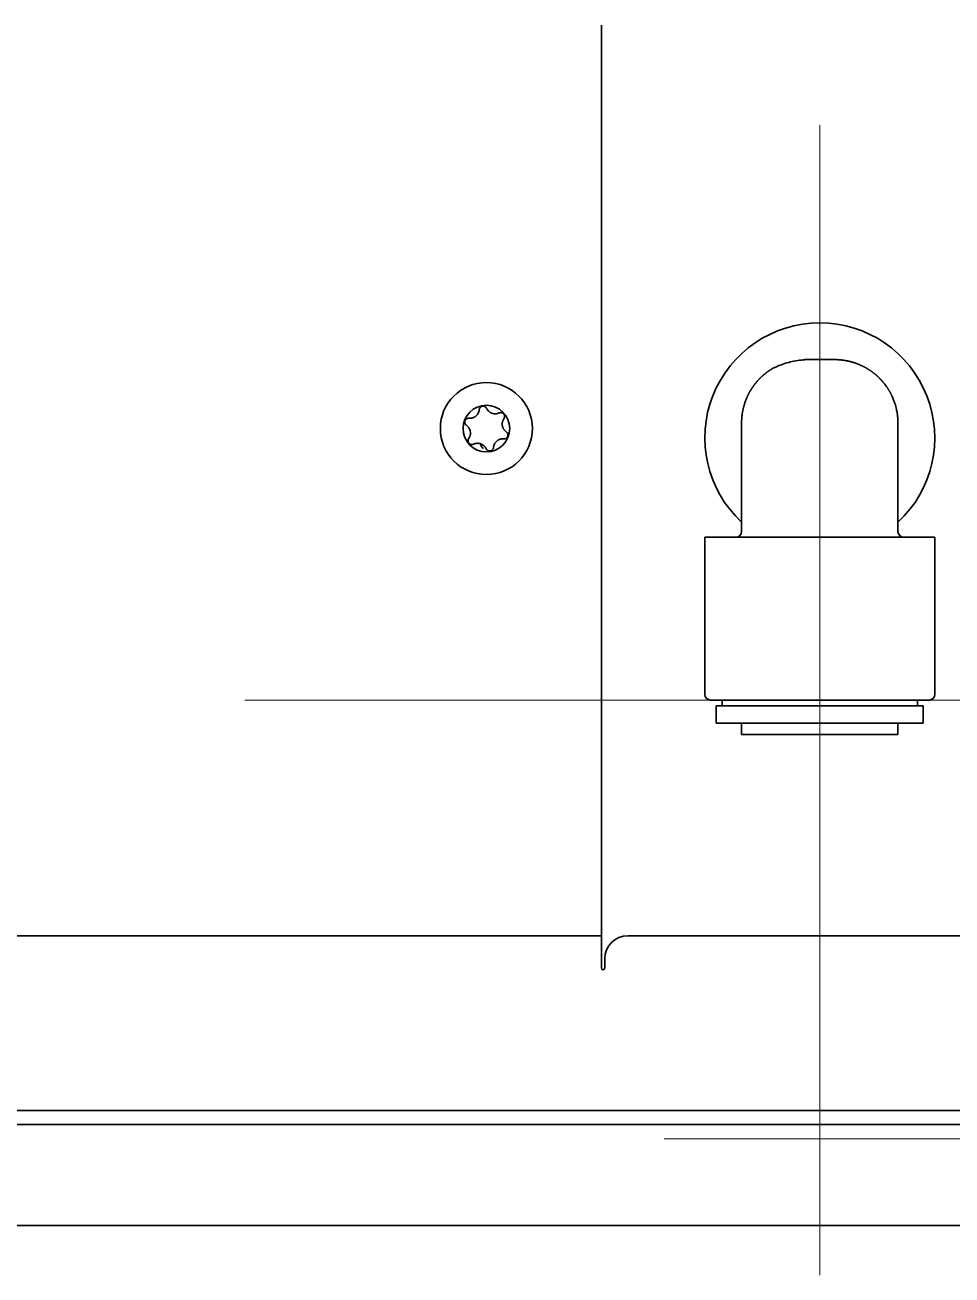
# Model space of a CAD drawing. Extents: x -760 to 4209, y 5795 to 10328.
# Drawn here: x -109.8 to -29.2, y 7995.1 to 8103.8 of the extents above; entities that cross this region are included whole.
import ezdxf

# ---------------------------------------------------------------- set-up
doc = ezdxf.new("R2010")
doc.units = 0
doc.header["$LTSCALE"] = 5
doc.layers.get('0').update_dxf_attribs({"linetype": 'CONTINUOUS', "lineweight": 0})
doc.layers.add('ORTHO$15', color=7, linetype='CONTINUOUS', true_color=0xffffff)

msp = doc.modelspace()

# ---------------------------------------------------------------- linework, layer by layer
at = {"color": 4}
for p, q in [((-40.71, 8095.1), (-40.71, 7995.1)), ((-90.71, 8045.1), (9.29, 8045.1))]:
    msp.add_line(p, q, dxfattribs=at)
at = {"color": 6}
msp.add_line((-54.24, 8006.95), (45.76, 8006.95), dxfattribs=at)
at = {"layer": 'ORTHO$15', "color": 7, "linetype": 'Continuous', "lineweight": 35, "extrusion": (0, 1, 0)}
for p, q in [((-59.71, 8103.6), (-59.71, 8103.8)), ((-59.71, 8103.6), (-59.71, 8025.4)), ((-42.01, 8074.7), (-39.41, 8074.7)), ((-47.51, 8059.75), (-47.51, 8069.2)), ((-33.91, 8069.2), (-33.91, 8059.75)), ((-30.71, 8059.25), (-50.71, 8059.25)), ((-50.71, 8059.25), (-50.71, 8045.6)), ((-30.71, 8045.6), (-30.71, 8059.25)), ((-31.21, 8045.1), (-50.21, 8045.1)), ((-49.21, 8045.1), (-49.21, 8044.6)), ((-32.21, 8044.6), (-32.21, 8045.1)), ((-49.71, 8044.6), (-31.71, 8044.6)), ((-49.71, 8044.6), (-49.71, 8043.1)), ((-31.71, 8043.1), (-31.71, 8044.6)), ((-31.71, 8043.1), (-49.71, 8043.1)), ((-47.51, 8043.1), (-47.51, 8042.1)), ((-33.91, 8042.1), (-33.91, 8043.1)), ((-33.91, 8042.1), (-47.51, 8042.1)), ((-59.71, 8024.6), (-59.71, 8025.4)), ((-59.71, 8024.6), (-526.31, 8024.6)), ((-526.31, 8024.6), (-59.71, 8024.6)), ((-59.71, 8022.8), (-59.71, 8024.6)), ((-57.41, 8024.6), (-15.04, 8024.6)), ((-59.71, 8022.8), (-59.71, 8021.8)), ((-59.41, 8022.6), (-59.41, 8021.8)), ((-13.41, 8009.4), (-757.31, 8009.4)), ((-692.66, 8008.2), (-8.93, 8008.2)), ((34.04, 7999.4), (-692.66, 7999.4))]:
    msp.add_line(p, q, dxfattribs=at)
at = {"layer": 'ORTHO$15', "color": 7, "linetype": 'Continuous', "lineweight": 35}
msp.add_circle((-69.71, 8068.71), 4, dxfattribs=at)
at = {"layer": 'ORTHO$15', "color": 7, "linetype": 'Continuous', "lineweight": 35, "extrusion": (0, 0, -1)}
msp.add_circle((69.71, 8068.71), 2.03, dxfattribs=at)
at = {"layer": 'ORTHO$15', "color": 7, "linetype": 'Continuous', "lineweight": 35}
for centre, radius, start, end in [((-40.71, 8067.9), 10, 312.8479, 227.152), ((-69.71, 8067.4), 0.5, 180, 238.14), ((-48.01, 8059.75), 0.5, 270, 0), ((-33.41, 8059.75), 0.5, 180, 270), ((-50.21, 8045.6), 0.5, 180, 270), ((-31.21, 8045.6), 0.5, 270, 360), ((-57.41, 8022.6), 2, 90, 180), ((-59.56, 8021.8), 0.15, 180, 0)]:
    msp.add_arc(centre, radius, start, end, dxfattribs=at)
for points, knots in [([(-42.01, 8074.69), (-42.21, 8074.68), (-42.62, 8074.64), (-43.44, 8074.48), (-44.03, 8074.28), (-44.4, 8074.12)], [0, 0, 0, 0, 0.271967, 0.533633, 1, 1, 1, 1]), ([(-39.41, 8074.7), (-39.4, 8074.7), (-39.38, 8074.7), (-39.35, 8074.7), (-39.31, 8074.7), (-39.28, 8074.7), (-39.25, 8074.7), (-39.21, 8074.7), (-39.18, 8074.7), (-39.15, 8074.7), (-39.11, 8074.69), (-39.08, 8074.69), (-39.05, 8074.69), (-39.02, 8074.69), (-38.98, 8074.69), (-38.95, 8074.68), (-38.92, 8074.68), (-38.88, 8074.68), (-38.85, 8074.67), (-38.82, 8074.67), (-38.78, 8074.67), (-38.75, 8074.66), (-38.72, 8074.66), (-38.68, 8074.65), (-38.65, 8074.65), (-38.62, 8074.64), (-38.59, 8074.64), (-38.55, 8074.63), (-38.52, 8074.63), (-38.49, 8074.62), (-38.46, 8074.62), (-38.42, 8074.61), (-38.39, 8074.61), (-38.36, 8074.6), (-38.32, 8074.59), (-38.29, 8074.59), (-38.26, 8074.58), (-38.23, 8074.57), (-38.19, 8074.57), (-38.16, 8074.56), (-38.13, 8074.55), (-38.1, 8074.54), (-38.06, 8074.53), (-38.03, 8074.53), (-38, 8074.52), (-37.97, 8074.51), (-37.94, 8074.5), (-37.9, 8074.49), (-37.87, 8074.48), (-37.84, 8074.47), (-37.81, 8074.46), (-37.78, 8074.45), (-37.74, 8074.44), (-37.71, 8074.43), (-37.68, 8074.42), (-37.65, 8074.41), (-37.62, 8074.4), (-37.59, 8074.39), (-37.55, 8074.38), (-37.52, 8074.37), (-37.49, 8074.36), (-37.46, 8074.34), (-37.43, 8074.33), (-37.4, 8074.32), (-37.37, 8074.31), (-37.34, 8074.29), (-37.3, 8074.28), (-37.27, 8074.27), (-37.22, 8074.24), (-37.16, 8074.22), (-37.1, 8074.19), (-37.05, 8074.17), (-36.99, 8074.14), (-36.93, 8074.11), (-36.88, 8074.08), (-36.82, 8074.05), (-36.77, 8074.02), (-36.71, 8073.99), (-36.66, 8073.96), (-36.6, 8073.93), (-36.54, 8073.9), (-36.49, 8073.86), (-36.44, 8073.83), (-36.38, 8073.79), (-36.33, 8073.76), (-36.27, 8073.72), (-36.22, 8073.68), (-36.17, 8073.64), (-36.11, 8073.6), (-36.06, 8073.56), (-36.01, 8073.52), (-35.96, 8073.48), (-35.9, 8073.44), (-35.85, 8073.4), (-35.8, 8073.35), (-35.75, 8073.31), (-35.7, 8073.26), (-35.65, 8073.22), (-35.6, 8073.17), (-35.55, 8073.12), (-35.51, 8073.07), (-35.46, 8073.02), (-35.43, 8072.99), (-35.41, 8072.97)], [0, 0, 0, 0, 0.007246, 0.014493, 0.021741, 0.028991, 0.036242, 0.043494, 0.050748, 0.058003, 0.065259, 0.072517, 0.079777, 0.087038, 0.094301, 0.101566, 0.108833, 0.116101, 0.123372, 0.130644, 0.137918, 0.145195, 0.152473, 0.159754, 0.167037, 0.174322, 0.18161, 0.1889, 0.196192, 0.203487, 0.210784, 0.218084, 0.225386, 0.232692, 0.24, 0.24731, 0.254624, 0.26194, 0.26926, 0.276582, 0.283908, 0.291236, 0.298568, 0.305903, 0.313241, 0.320582, 0.327927, 0.335275, 0.342627, 0.349982, 0.35734, 0.364702, 0.372068, 0.379438, 0.386811, 0.394188, 0.401569, 0.408954, 0.416342, 0.423735, 0.431132, 0.438533, 0.445937, 0.453347, 0.46076, 0.468178, 0.4756, 0.483026, 0.496775, 0.510581, 0.524444, 0.538365, 0.552343, 0.566381, 0.580476, 0.59463, 0.608844, 0.623117, 0.637449, 0.651842, 0.666295, 0.680808, 0.695382, 0.710017, 0.724713, 0.739471, 0.754291, 0.769172, 0.784116, 0.799122, 0.814192, 0.829324, 0.844519, 0.859778, 0.8751, 0.890487, 0.905937, 0.921452, 0.937032, 0.952676, 0.968386, 0.98416, 1, 1, 1, 1]), ([(-46.1, 8072.88), (-46.09, 8072.89), (-46.08, 8072.91), (-46.05, 8072.93), (-46.03, 8072.96), (-46.01, 8072.98), (-45.98, 8073.01), (-45.96, 8073.03), (-45.94, 8073.05), (-45.91, 8073.08), (-45.89, 8073.1), (-45.87, 8073.13), (-45.84, 8073.15), (-45.82, 8073.17), (-45.8, 8073.19), (-45.77, 8073.22), (-45.75, 8073.24), (-45.72, 8073.26), (-45.7, 8073.28), (-45.67, 8073.31), (-45.65, 8073.33), (-45.63, 8073.35), (-45.6, 8073.37), (-45.58, 8073.39), (-45.55, 8073.41), (-45.53, 8073.43), (-45.5, 8073.45), (-45.48, 8073.47), (-45.45, 8073.49), (-45.43, 8073.51), (-45.4, 8073.53), (-45.38, 8073.55), (-45.35, 8073.57), (-45.33, 8073.59), (-45.3, 8073.61), (-45.27, 8073.63), (-45.25, 8073.65), (-45.22, 8073.67), (-45.2, 8073.69), (-45.17, 8073.7), (-45.15, 8073.72), (-45.12, 8073.74), (-45.09, 8073.76), (-45.07, 8073.78), (-45.04, 8073.79), (-45.01, 8073.81), (-44.99, 8073.83), (-44.96, 8073.84), (-44.94, 8073.86), (-44.91, 8073.88), (-44.88, 8073.89), (-44.86, 8073.91), (-44.83, 8073.93), (-44.8, 8073.94), (-44.79, 8073.95), (-44.78, 8073.96)], [0, 0, 0, 0, 0.019944, 0.039845, 0.059704, 0.079521, 0.099296, 0.119028, 0.138718, 0.158366, 0.177972, 0.197536, 0.217058, 0.236539, 0.255977, 0.275374, 0.294729, 0.314042, 0.333314, 0.352545, 0.371734, 0.390881, 0.409988, 0.429053, 0.448077, 0.46706, 0.486002, 0.504902, 0.523762, 0.542582, 0.56136, 0.580098, 0.598795, 0.617452, 0.636068, 0.654643, 0.673179, 0.691674, 0.710129, 0.728543, 0.746918, 0.765253, 0.783548, 0.801803, 0.820018, 0.838193, 0.856329, 0.874426, 0.892483, 0.9105, 0.928478, 0.946417, 0.964317, 0.982178, 1, 1, 1, 1]), ([(-44.38, 8074.12), (-44.51, 8074.08), (-44.65, 8074.02), (-44.75, 8073.97), (-44.78, 8073.96)], [0, 0, 0, 0, 0.723431, 1, 1, 1, 1]), ([(-46.75, 8071.99), (-46.75, 8072), (-46.74, 8072.02), (-46.72, 8072.05), (-46.7, 8072.08), (-46.68, 8072.11), (-46.66, 8072.14), (-46.64, 8072.17), (-46.62, 8072.2), (-46.6, 8072.23), (-46.58, 8072.26), (-46.56, 8072.29), (-46.54, 8072.32), (-46.52, 8072.35), (-46.5, 8072.38), (-46.48, 8072.41), (-46.46, 8072.44), (-46.44, 8072.47), (-46.42, 8072.5), (-46.39, 8072.53), (-46.37, 8072.55), (-46.35, 8072.58), (-46.33, 8072.61), (-46.31, 8072.64), (-46.28, 8072.67), (-46.26, 8072.69), (-46.24, 8072.72), (-46.22, 8072.75), (-46.19, 8072.78), (-46.17, 8072.8), (-46.15, 8072.83), (-46.12, 8072.86), (-46.11, 8072.88), (-46.1, 8072.88)], [0, 0, 0, 0, 0.032544, 0.065067, 0.097571, 0.130056, 0.162521, 0.194966, 0.227392, 0.259799, 0.292186, 0.324554, 0.356903, 0.389233, 0.421545, 0.453837, 0.486111, 0.518365, 0.550602, 0.582819, 0.615019, 0.6472, 0.679362, 0.711507, 0.743633, 0.775741, 0.807831, 0.839904, 0.871958, 0.903995, 0.936014, 0.968016, 1, 1, 1, 1]), ([(-35.41, 8072.97), (-35.41, 8072.97), (-35.41, 8072.97), (-35.41, 8072.97), (-35.41, 8072.97), (-35.41, 8072.97), (-35.41, 8072.97), (-35.41, 8072.97), (-35.41, 8072.97), (-35.41, 8072.97), (-35.4, 8072.97), (-35.4, 8072.97), (-35.4, 8072.97), (-35.4, 8072.96), (-35.4, 8072.96), (-35.4, 8072.96), (-35.4, 8072.96), (-35.39, 8072.96), (-35.39, 8072.95), (-35.39, 8072.95), (-35.39, 8072.95), (-35.38, 8072.95), (-35.38, 8072.94), (-35.38, 8072.94), (-35.38, 8072.94), (-35.37, 8072.94), (-35.37, 8072.93), (-35.37, 8072.93), (-35.36, 8072.93), (-35.36, 8072.92), (-35.36, 8072.92), (-35.35, 8072.91), (-35.35, 8072.91), (-35.35, 8072.91), (-35.34, 8072.9), (-35.34, 8072.9), (-35.33, 8072.89), (-35.33, 8072.89), (-35.32, 8072.88), (-35.32, 8072.88), (-35.32, 8072.87), (-35.31, 8072.87), (-35.31, 8072.86), (-35.3, 8072.86), (-35.3, 8072.85), (-35.29, 8072.84), (-35.29, 8072.84), (-35.28, 8072.83), (-35.27, 8072.82), (-35.27, 8072.82), (-35.26, 8072.81), (-35.26, 8072.8), (-35.24, 8072.78), (-35.21, 8072.74), (-35.16, 8072.69), (-35.09, 8072.6), (-34.99, 8072.47), (-34.89, 8072.34), (-34.83, 8072.24), (-34.79, 8072.19), (-34.76, 8072.13), (-34.72, 8072.08), (-34.69, 8072.02), (-34.65, 8071.96), (-34.62, 8071.9), (-34.59, 8071.84), (-34.55, 8071.78), (-34.52, 8071.71), (-34.49, 8071.65), (-34.45, 8071.58), (-34.43, 8071.54), (-34.42, 8071.51)], [0, 0, 0, 0, 0.000072, 0.00024, 0.000507, 0.000875, 0.001344, 0.001915, 0.002586, 0.003359, 0.004234, 0.00521, 0.006287, 0.007466, 0.008746, 0.010127, 0.01161, 0.013195, 0.014881, 0.016668, 0.018557, 0.020547, 0.022639, 0.024832, 0.027126, 0.029523, 0.03202, 0.034619, 0.03732, 0.040122, 0.043025, 0.04603, 0.049136, 0.052344, 0.055653, 0.059064, 0.062576, 0.06619, 0.069905, 0.073722, 0.07764, 0.08166, 0.085781, 0.090003, 0.094327, 0.098753, 0.10328, 0.107908, 0.112638, 0.11747, 0.122403, 0.127437, 0.132573, 0.172413, 0.210134, 0.245735, 0.368661, 0.489602, 0.52566, 0.562252, 0.599377, 0.637035, 0.675227, 0.713952, 0.753212, 0.793006, 0.833335, 0.874199, 0.915597, 0.957531, 1, 1, 1, 1]), ([(-47.37, 8070.44), (-47.37, 8070.44), (-47.37, 8070.45), (-47.37, 8070.45), (-47.37, 8070.45), (-47.37, 8070.46), (-47.37, 8070.46), (-47.36, 8070.47), (-47.36, 8070.48), (-47.36, 8070.49), (-47.36, 8070.5), (-47.35, 8070.51), (-47.35, 8070.52), (-47.35, 8070.54), (-47.34, 8070.55), (-47.34, 8070.57), (-47.34, 8070.58), (-47.33, 8070.6), (-47.33, 8070.62), (-47.32, 8070.64), (-47.32, 8070.66), (-47.31, 8070.68), (-47.3, 8070.71), (-47.3, 8070.73), (-47.28, 8070.78), (-47.26, 8070.86), (-47.22, 8070.97), (-47.18, 8071.08), (-47.14, 8071.18), (-47.11, 8071.27), (-47.07, 8071.36), (-47.04, 8071.43), (-47, 8071.51), (-46.97, 8071.59), (-46.93, 8071.66), (-46.9, 8071.73), (-46.86, 8071.8), (-46.83, 8071.86), (-46.79, 8071.93), (-46.77, 8071.97), (-46.75, 8071.99)], [0, 0, 0, 0, 0.001084, 0.002835, 0.005255, 0.008345, 0.012105, 0.016535, 0.021635, 0.027404, 0.033844, 0.040955, 0.048735, 0.057185, 0.066306, 0.076097, 0.086558, 0.09769, 0.109492, 0.121964, 0.135106, 0.148918, 0.163401, 0.178554, 0.194377, 0.260115, 0.3281, 0.398332, 0.47081, 0.524543, 0.577151, 0.628633, 0.67899, 0.728222, 0.776329, 0.823312, 0.86917, 0.913904, 0.957514, 1, 1, 1, 1]), ([(-34.42, 8071.51), (-34.42, 8071.51), (-34.41, 8071.5), (-34.4, 8071.47), (-34.38, 8071.42), (-34.34, 8071.33), (-34.29, 8071.2), (-34.23, 8071.05), (-34.17, 8070.86), (-34.1, 8070.64), (-34.05, 8070.41), (-34.01, 8070.23), (-33.98, 8070.09), (-33.96, 8069.94), (-33.95, 8069.83), (-33.94, 8069.73), (-33.93, 8069.67), (-33.93, 8069.6), (-33.92, 8069.53), (-33.92, 8069.47), (-33.92, 8069.4), (-33.91, 8069.34), (-33.91, 8069.27), (-33.91, 8069.22), (-33.91, 8069.2)], [0, 0, 0, 0, 0.005143, 0.01713, 0.034627, 0.070672, 0.141624, 0.208878, 0.274101, 0.391511, 0.502149, 0.563917, 0.625502, 0.686904, 0.748126, 0.776277, 0.804386, 0.832454, 0.86048, 0.888465, 0.916409, 0.944313, 0.972176, 1, 1, 1, 1]), ([(-71.22, 8069.6), (-71.17, 8069.6), (-71.12, 8069.6), (-71.04, 8069.61), (-71.01, 8069.61), (-70.97, 8069.62), (-70.96, 8069.62), (-70.93, 8069.63), (-70.92, 8069.63), (-70.86, 8069.65), (-70.81, 8069.67), (-70.75, 8069.71), (-70.74, 8069.71), (-70.71, 8069.73), (-70.7, 8069.74), (-70.67, 8069.76), (-70.64, 8069.77), (-70.58, 8069.83), (-70.54, 8069.87), (-70.49, 8069.93), (-70.48, 8069.95), (-70.45, 8069.99), (-70.45, 8070), (-70.43, 8070.02), (-70.43, 8070.03), (-70.4, 8070.09), (-70.38, 8070.14), (-70.35, 8070.22), (-70.35, 8070.25), (-70.34, 8070.3), (-70.33, 8070.32), (-70.33, 8070.35)], [0, 0, 0, 0, 0.125, 0.125, 0.1875, 0.1875, 0.21875, 0.21875, 0.25, 0.25, 0.375, 0.375, 0.40625, 0.40625, 0.4375, 0.4375, 0.5, 0.5, 0.625, 0.625, 0.6875, 0.6875, 0.71875, 0.71875, 0.75, 0.75, 0.875, 0.875, 0.9375, 0.9375, 1, 1, 1, 1]), ([(-70.33, 8070.35), (-70.33, 8070.37), (-70.32, 8070.4), (-70.31, 8070.44), (-70.3, 8070.46), (-70.3, 8070.47), (-70.29, 8070.49), (-70.28, 8070.5), (-70.27, 8070.52), (-70.26, 8070.53), (-70.24, 8070.55), (-70.23, 8070.56), (-70.22, 8070.57), (-70.21, 8070.58), (-70.19, 8070.6), (-70.18, 8070.61), (-70.15, 8070.62), (-70.14, 8070.62), (-70.13, 8070.63), (-70.12, 8070.63), (-70.09, 8070.64), (-70.07, 8070.65), (-70.05, 8070.65), (-70.04, 8070.66), (-70.02, 8070.66), (-70.01, 8070.66), (-69.98, 8070.66), (-69.96, 8070.66), (-69.94, 8070.65), (-69.93, 8070.65), (-69.91, 8070.65), (-69.9, 8070.64), (-69.87, 8070.63), (-69.86, 8070.63), (-69.83, 8070.61), (-69.82, 8070.61), (-69.81, 8070.6), (-69.8, 8070.59), (-69.78, 8070.58), (-69.77, 8070.57), (-69.75, 8070.55), (-69.74, 8070.54), (-69.73, 8070.53), (-69.72, 8070.52), (-69.71, 8070.5), (-69.7, 8070.48), (-69.69, 8070.46)], [0, 0, 0, 0, 0.0625, 0.125, 0.125, 0.15625, 0.15625, 0.1875, 0.1875, 0.25, 0.25, 0.28125, 0.28125, 0.3125, 0.3125, 0.375, 0.375, 0.40625, 0.40625, 0.4375, 0.4375, 0.5, 0.5, 0.53125, 0.53125, 0.5625, 0.5625, 0.625, 0.625, 0.65625, 0.65625, 0.6875, 0.6875, 0.75, 0.75, 0.78125, 0.78125, 0.8125, 0.8125, 0.875, 0.875, 0.90625, 0.90625, 0.9375, 0.9375, 1, 1, 1, 1]), ([(-69.69, 8070.46), (-69.67, 8070.42), (-69.64, 8070.37), (-69.6, 8070.31), (-69.58, 8070.28), (-69.55, 8070.25), (-69.54, 8070.24), (-69.52, 8070.23), (-69.51, 8070.22), (-69.46, 8070.17), (-69.42, 8070.14), (-69.36, 8070.1), (-69.35, 8070.1), (-69.33, 8070.08), (-69.32, 8070.08), (-69.28, 8070.06), (-69.25, 8070.05), (-69.18, 8070.02), (-69.13, 8070.01), (-69.06, 8070), (-69.04, 8069.99), (-69.02, 8069.99), (-68.98, 8069.99), (-68.91, 8069.99), (-68.86, 8069.99), (-68.82, 8070), (-68.8, 8070), (-68.78, 8070.01), (-68.76, 8070.01), (-68.7, 8070.03), (-68.65, 8070.04), (-68.6, 8070.07)], [0, 0, 0, 0, 0.125, 0.125, 0.1875, 0.1875, 0.21875, 0.21875, 0.25, 0.25, 0.375, 0.375, 0.40625, 0.40625, 0.4375, 0.4375, 0.5, 0.5, 0.625, 0.625, 0.65625, 0.65625, 0.6875, 0.75, 0.8125, 0.8125, 0.84375, 0.84375, 0.875, 0.875, 1, 1, 1, 1]), ([(-68.6, 8070.07), (-68.58, 8070.07), (-68.55, 8070.09), (-68.51, 8070.09), (-68.49, 8070.1), (-68.48, 8070.1), (-68.46, 8070.1), (-68.45, 8070.1), (-68.42, 8070.1), (-68.4, 8070.09), (-68.38, 8070.09), (-68.37, 8070.09), (-68.35, 8070.08), (-68.34, 8070.08), (-68.32, 8070.07), (-68.3, 8070.06), (-68.28, 8070.04), (-68.27, 8070.04), (-68.25, 8070.03), (-68.25, 8070.02), (-68.22, 8070), (-68.21, 8069.99), (-68.19, 8069.97), (-68.19, 8069.96), (-68.18, 8069.95), (-68.17, 8069.94), (-68.16, 8069.92), (-68.15, 8069.9), (-68.14, 8069.87), (-68.14, 8069.86), (-68.13, 8069.85), (-68.13, 8069.84), (-68.12, 8069.81), (-68.12, 8069.79), (-68.12, 8069.76), (-68.12, 8069.76), (-68.12, 8069.74), (-68.12, 8069.73), (-68.13, 8069.7), (-68.13, 8069.68), (-68.14, 8069.66), (-68.14, 8069.65), (-68.15, 8069.63), (-68.15, 8069.62), (-68.16, 8069.6), (-68.17, 8069.58), (-68.18, 8069.57)], [0, 0, 0, 0, 0.0625, 0.125, 0.125, 0.15625, 0.15625, 0.1875, 0.1875, 0.25, 0.25, 0.28125, 0.28125, 0.3125, 0.3125, 0.375, 0.375, 0.40625, 0.40625, 0.4375, 0.4375, 0.5, 0.5, 0.53125, 0.53125, 0.5625, 0.5625, 0.625, 0.625, 0.65625, 0.65625, 0.6875, 0.6875, 0.75, 0.75, 0.78125, 0.78125, 0.8125, 0.8125, 0.875, 0.875, 0.90625, 0.90625, 0.9375, 0.9375, 1, 1, 1, 1]), ([(-47.51, 8069.2), (-47.51, 8069.2), (-47.51, 8069.21), (-47.51, 8069.21), (-47.51, 8069.23), (-47.51, 8069.24), (-47.51, 8069.26), (-47.51, 8069.3), (-47.51, 8069.36), (-47.51, 8069.44), (-47.5, 8069.52), (-47.5, 8069.61), (-47.49, 8069.73), (-47.47, 8069.86), (-47.46, 8069.98), (-47.44, 8070.09), (-47.42, 8070.18), (-47.41, 8070.27), (-47.39, 8070.34), (-47.38, 8070.39), (-47.37, 8070.43), (-47.37, 8070.44)], [0, 0, 0, 0, 0.002382, 0.008193, 0.017432, 0.030099, 0.046195, 0.06572, 0.128559, 0.190061, 0.250228, 0.316301, 0.411015, 0.534368, 0.629864, 0.715701, 0.791878, 0.858397, 0.915257, 0.962458, 1, 1, 1, 1]), ([(-71.45, 8068.99), (-71.46, 8069), (-71.49, 8069.03), (-71.51, 8069.05), (-71.53, 8069.07), (-71.53, 8069.08), (-71.54, 8069.1), (-71.55, 8069.11), (-71.56, 8069.13), (-71.57, 8069.15), (-71.58, 8069.17), (-71.58, 8069.18), (-71.58, 8069.2), (-71.58, 8069.21), (-71.59, 8069.24), (-71.59, 8069.25), (-71.59, 8069.28), (-71.59, 8069.29), (-71.59, 8069.31), (-71.58, 8069.32), (-71.58, 8069.35), (-71.57, 8069.36), (-71.57, 8069.39), (-71.56, 8069.4), (-71.55, 8069.42), (-71.55, 8069.42), (-71.54, 8069.45), (-71.53, 8069.46), (-71.51, 8069.49), (-71.5, 8069.49), (-71.49, 8069.51), (-71.48, 8069.51), (-71.47, 8069.53), (-71.46, 8069.53), (-71.45, 8069.54), (-71.44, 8069.55), (-71.42, 8069.56), (-71.4, 8069.57), (-71.37, 8069.58), (-71.37, 8069.58), (-71.35, 8069.59), (-71.34, 8069.59), (-71.31, 8069.6), (-71.3, 8069.6), (-71.27, 8069.6), (-71.26, 8069.6), (-71.24, 8069.6), (-71.23, 8069.6), (-71.22, 8069.6)], [0, 0, 0, 0, 0.0625, 0.125, 0.125, 0.15625, 0.15625, 0.1875, 0.1875, 0.25, 0.25, 0.28125, 0.28125, 0.3125, 0.3125, 0.375, 0.375, 0.40625, 0.40625, 0.4375, 0.4375, 0.5, 0.5, 0.53125, 0.53125, 0.5625, 0.5625, 0.625, 0.625, 0.65625, 0.65625, 0.6875, 0.6875, 0.71875, 0.71875, 0.75, 0.75, 0.8125, 0.8125, 0.84375, 0.84375, 0.875, 0.875, 0.9375, 0.9375, 0.96875, 0.96875, 1, 1, 1, 1]), ([(-71.24, 8067.85), (-71.21, 8067.89), (-71.19, 8067.94), (-71.15, 8068.01), (-71.15, 8068.03), (-71.13, 8068.07), (-71.13, 8068.09), (-71.12, 8068.11), (-71.12, 8068.12), (-71.1, 8068.19), (-71.1, 8068.24), (-71.1, 8068.31), (-71.1, 8068.33), (-71.1, 8068.35), (-71.1, 8068.37), (-71.1, 8068.41), (-71.1, 8068.43), (-71.12, 8068.51), (-71.13, 8068.57), (-71.16, 8068.63), (-71.16, 8068.64), (-71.17, 8068.67), (-71.19, 8068.7), (-71.22, 8068.76), (-71.26, 8068.81), (-71.28, 8068.84), (-71.29, 8068.85), (-71.31, 8068.87), (-71.32, 8068.88), (-71.36, 8068.93), (-71.4, 8068.96), (-71.45, 8068.99)], [0, 0, 0, 0, 0.125, 0.125, 0.1875, 0.1875, 0.21875, 0.21875, 0.25, 0.25, 0.375, 0.375, 0.40625, 0.40625, 0.4375, 0.4375, 0.5, 0.5, 0.625, 0.625, 0.65625, 0.65625, 0.6875, 0.75, 0.8125, 0.8125, 0.84375, 0.84375, 0.875, 0.875, 1, 1, 1, 1]), ([(-68.18, 8069.57), (-68.21, 8069.52), (-68.24, 8069.48), (-68.27, 8069.4), (-68.28, 8069.38), (-68.29, 8069.34), (-68.3, 8069.33), (-68.3, 8069.3), (-68.31, 8069.29), (-68.32, 8069.22), (-68.33, 8069.17), (-68.33, 8069.1), (-68.33, 8069.09), (-68.33, 8069.06), (-68.33, 8069.05), (-68.33, 8069.01), (-68.32, 8068.98), (-68.31, 8068.9), (-68.29, 8068.85), (-68.27, 8068.78), (-68.26, 8068.77), (-68.25, 8068.75), (-68.23, 8068.71), (-68.2, 8068.65), (-68.17, 8068.61), (-68.15, 8068.58), (-68.14, 8068.57), (-68.12, 8068.55), (-68.11, 8068.54), (-68.06, 8068.49), (-68.02, 8068.45), (-67.98, 8068.42)], [0, 0, 0, 0, 0.125, 0.125, 0.1875, 0.1875, 0.21875, 0.21875, 0.25, 0.25, 0.375, 0.375, 0.40625, 0.40625, 0.4375, 0.4375, 0.5, 0.5, 0.625, 0.625, 0.65625, 0.65625, 0.6875, 0.75, 0.8125, 0.8125, 0.84375, 0.84375, 0.875, 0.875, 1, 1, 1, 1]), ([(-70.83, 8067.35), (-70.84, 8067.34), (-70.88, 8067.33), (-70.91, 8067.32), (-70.94, 8067.32), (-70.95, 8067.32), (-70.97, 8067.32), (-70.98, 8067.32), (-71, 8067.32), (-71.02, 8067.32), (-71.05, 8067.33), (-71.06, 8067.33), (-71.07, 8067.33), (-71.08, 8067.34), (-71.11, 8067.35), (-71.13, 8067.36), (-71.15, 8067.37), (-71.16, 8067.38), (-71.17, 8067.39), (-71.18, 8067.39), (-71.2, 8067.41), (-71.21, 8067.42), (-71.23, 8067.44), (-71.24, 8067.45), (-71.25, 8067.47), (-71.25, 8067.47), (-71.27, 8067.5), (-71.27, 8067.52), (-71.28, 8067.54), (-71.29, 8067.55), (-71.29, 8067.57), (-71.3, 8067.58), (-71.3, 8067.6), (-71.3, 8067.62), (-71.3, 8067.65), (-71.3, 8067.66), (-71.3, 8067.68), (-71.3, 8067.69), (-71.3, 8067.71), (-71.3, 8067.73), (-71.29, 8067.76), (-71.29, 8067.77), (-71.28, 8067.78), (-71.27, 8067.79), (-71.26, 8067.82), (-71.25, 8067.83), (-71.24, 8067.85)], [0, 0, 0, 0, 0.0625, 0.125, 0.125, 0.15625, 0.15625, 0.1875, 0.1875, 0.25, 0.25, 0.28125, 0.28125, 0.3125, 0.3125, 0.375, 0.375, 0.40625, 0.40625, 0.4375, 0.4375, 0.5, 0.5, 0.53125, 0.53125, 0.5625, 0.5625, 0.625, 0.625, 0.65625, 0.65625, 0.6875, 0.6875, 0.75, 0.75, 0.78125, 0.78125, 0.8125, 0.8125, 0.875, 0.875, 0.90625, 0.90625, 0.9375, 0.9375, 1, 1, 1, 1]), ([(-68.2, 8067.81), (-68.26, 8067.82), (-68.31, 8067.82), (-68.39, 8067.81), (-68.41, 8067.8), (-68.47, 8067.79), (-68.49, 8067.78), (-68.57, 8067.76), (-68.62, 8067.74), (-68.68, 8067.71), (-68.69, 8067.7), (-68.71, 8067.69), (-68.72, 8067.68), (-68.76, 8067.66), (-68.78, 8067.64), (-68.84, 8067.59), (-68.88, 8067.55), (-68.93, 8067.48), (-68.95, 8067.46), (-68.97, 8067.43), (-68.98, 8067.42), (-68.99, 8067.39), (-69, 8067.38), (-69.03, 8067.32), (-69.05, 8067.27), (-69.07, 8067.2), (-69.08, 8067.17), (-69.09, 8067.12), (-69.09, 8067.09), (-69.09, 8067.06)], [0, 0, 0, 0, 0.125, 0.125, 0.1875, 0.1875, 0.25, 0.25, 0.375, 0.375, 0.40625, 0.40625, 0.4375, 0.4375, 0.5, 0.5, 0.625, 0.625, 0.6875, 0.6875, 0.71875, 0.71875, 0.75, 0.75, 0.875, 0.875, 0.9375, 0.9375, 1, 1, 1, 1]), ([(-67.98, 8068.42), (-67.96, 8068.41), (-67.94, 8068.39), (-67.91, 8068.36), (-67.9, 8068.34), (-67.89, 8068.33), (-67.88, 8068.32), (-67.88, 8068.31), (-67.87, 8068.28), (-67.86, 8068.27), (-67.85, 8068.24), (-67.85, 8068.23), (-67.84, 8068.21), (-67.84, 8068.21), (-67.84, 8068.18), (-67.84, 8068.16), (-67.84, 8068.13), (-67.84, 8068.12), (-67.84, 8068.1), (-67.84, 8068.09), (-67.85, 8068.07), (-67.85, 8068.05), (-67.86, 8068.02), (-67.86, 8068.01), (-67.87, 8068), (-67.88, 8067.99), (-67.89, 8067.97), (-67.9, 8067.95), (-67.92, 8067.93), (-67.92, 8067.92), (-67.94, 8067.91), (-67.94, 8067.9), (-67.96, 8067.89), (-67.96, 8067.88), (-67.98, 8067.87), (-67.99, 8067.87), (-68.01, 8067.85), (-68.03, 8067.84), (-68.05, 8067.83), (-68.06, 8067.83), (-68.08, 8067.82), (-68.09, 8067.82), (-68.11, 8067.82), (-68.13, 8067.81), (-68.16, 8067.81), (-68.17, 8067.81), (-68.18, 8067.81), (-68.19, 8067.81), (-68.2, 8067.81)], [0, 0, 0, 0, 0.0625, 0.125, 0.125, 0.15625, 0.15625, 0.1875, 0.1875, 0.25, 0.25, 0.28125, 0.28125, 0.3125, 0.3125, 0.375, 0.375, 0.40625, 0.40625, 0.4375, 0.4375, 0.5, 0.5, 0.53125, 0.53125, 0.5625, 0.5625, 0.625, 0.625, 0.65625, 0.65625, 0.6875, 0.6875, 0.71875, 0.71875, 0.75, 0.75, 0.8125, 0.8125, 0.84375, 0.84375, 0.875, 0.875, 0.9375, 0.9375, 0.96875, 0.96875, 1, 1, 1, 1]), ([(-69.73, 8066.95), (-69.76, 8067), (-69.78, 8067.04), (-69.83, 8067.11), (-69.85, 8067.13), (-69.87, 8067.16), (-69.88, 8067.17), (-69.9, 8067.19), (-69.91, 8067.2), (-69.96, 8067.24), (-70, 8067.28), (-70.06, 8067.31), (-70.07, 8067.32), (-70.1, 8067.33), (-70.11, 8067.34), (-70.15, 8067.36), (-70.17, 8067.37), (-70.25, 8067.39), (-70.3, 8067.41), (-70.37, 8067.42), (-70.38, 8067.42), (-70.41, 8067.42), (-70.45, 8067.43), (-70.52, 8067.43), (-70.57, 8067.42), (-70.61, 8067.42), (-70.62, 8067.41), (-70.65, 8067.41), (-70.66, 8067.4), (-70.73, 8067.39), (-70.78, 8067.37), (-70.83, 8067.35)], [0, 0, 0, 0, 0.125, 0.125, 0.1875, 0.1875, 0.21875, 0.21875, 0.25, 0.25, 0.375, 0.375, 0.40625, 0.40625, 0.4375, 0.4375, 0.5, 0.5, 0.625, 0.625, 0.65625, 0.65625, 0.6875, 0.75, 0.8125, 0.8125, 0.84375, 0.84375, 0.875, 0.875, 1, 1, 1, 1]), ([(-69.09, 8067.06), (-69.09, 8067.05), (-69.1, 8067.01), (-69.11, 8066.98), (-69.12, 8066.95), (-69.13, 8066.94), (-69.14, 8066.93), (-69.14, 8066.92), (-69.16, 8066.9), (-69.17, 8066.88), (-69.19, 8066.85), (-69.2, 8066.84), (-69.23, 8066.82), (-69.25, 8066.81), (-69.27, 8066.79), (-69.28, 8066.79), (-69.3, 8066.78), (-69.31, 8066.78), (-69.33, 8066.77), (-69.35, 8066.77), (-69.38, 8066.76), (-69.39, 8066.76), (-69.41, 8066.76), (-69.42, 8066.76), (-69.44, 8066.76), (-69.46, 8066.76), (-69.49, 8066.76), (-69.5, 8066.76), (-69.52, 8066.77), (-69.53, 8066.77), (-69.55, 8066.78), (-69.57, 8066.79), (-69.59, 8066.8), (-69.6, 8066.8), (-69.62, 8066.81), (-69.62, 8066.82), (-69.65, 8066.84), (-69.66, 8066.85), (-69.68, 8066.87), (-69.68, 8066.87), (-69.7, 8066.89), (-69.7, 8066.9), (-69.72, 8066.92), (-69.73, 8066.93), (-69.73, 8066.95)], [0, 0, 0, 0, 0.0625, 0.125, 0.125, 0.15625, 0.15625, 0.1875, 0.1875, 0.25, 0.25, 0.3125, 0.3125, 0.375, 0.375, 0.40625, 0.40625, 0.4375, 0.4375, 0.5, 0.5, 0.53125, 0.53125, 0.5625, 0.5625, 0.625, 0.625, 0.65625, 0.65625, 0.6875, 0.6875, 0.75, 0.75, 0.78125, 0.78125, 0.8125, 0.8125, 0.875, 0.875, 0.90625, 0.90625, 0.9375, 0.9375, 1, 1, 1, 1])]:
    msp.add_open_spline(points, degree=3, knots=knots, dxfattribs=at)

doc.saveas('drawing.dxf')
